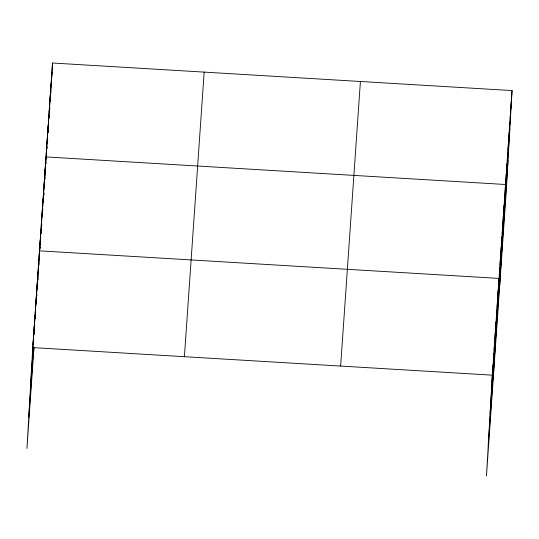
<?xml version="1.0" encoding="UTF-8"?>
<svg xmlns="http://www.w3.org/2000/svg" width="539" height="539" viewBox="0 0 539 539"><rect width="100%" height="100%" fill="white"/><g stroke="black" fill="none" stroke-linecap="round" stroke-linejoin="round"><path stroke-width="0.81" d="M32.764 347.594L492.289 375.164L486.474 475.984L506.236 191.406L512.05 90.586L52.526 63.016L32.764 347.594L26.95 448.414L33.95 347.642M33.081 344.306L33.512 336.841M33.829 333.56L34.253 326.095M34.57 322.807L35.001 315.342M35.749 304.589L35.365 311.225L37.447 281.459M36.066 301.308L36.497 293.843M36.814 290.555L37.245 283.09M37.986 272.336L37.562 279.802L39.051 258.302M38.303 269.055L38.734 261.59M33.667 351.657L33.91 347.493M37.467 285.778L37.326 288.277L37.44 286.701M37.804 279.95L37.993 276.622M38.235 272.458L38.525 267.459M38.667 264.966L39.482 250.837L499.006 278.414L493.192 379.227M39.778 247.866L40.209 240.401M40.499 237.429L40.93 229.971M41.274 226.171L41.658 219.535M41.948 216.563L42.379 209.098M42.675 206.127L43.107 198.662M43.827 188.232L43.45 194.862L44.461 180.444M44.124 185.261L44.555 177.796M44.852 174.825L45.276 167.359M43.942 192.699L43.794 195.199L43.908 193.589M44.232 187.707L44.467 183.543M44.71 179.379L45 174.38M45.141 171.887L45.525 165.224M46.3 153.959L46.731 146.493M47.021 143.522L47.452 136.057M48.18 125.621L47.749 133.086L49.864 102.585M48.47 122.649L48.901 115.184M49.197 112.22L49.628 104.755M50.349 94.318L49.918 101.783L50.922 87.331M50.646 91.347L51.077 83.882M51.367 80.911L51.798 73.452M50.316 101.285L50.417 99.621M50.747 93.793L50.942 90.464M51.185 86.301L51.468 81.301M51.616 78.802L52 72.145M52.094 70.481L52.526 63.016M492.606 371.883L493.037 364.418M493.353 361.13L493.785 353.665M494.095 350.377L494.526 342.919M494.842 339.631L495.274 332.165M495.59 328.878L496.021 321.412M496.338 318.125L496.769 310.666M497.086 307.378L497.517 299.913M497.827 296.625L498.258 289.16M499.303 275.442L499.734 267.977M500.024 265.006L500.455 257.541M500.751 254.57L501.182 247.105M501.472 244.133L501.903 236.675M502.2 233.704L502.631 226.239M502.927 223.267L503.352 215.802M503.648 212.831L504.08 205.366M504.376 202.401L504.807 194.936M499.714 285.32L505.528 184.5L46.004 156.923L45.62 163.56L47.688 133.888M505.825 181.528L506.256 174.063M506.545 171.092L506.977 163.627M507.273 160.662L507.704 153.197M507.994 150.226L508.425 142.761M508.722 139.79L509.153 132.325M509.443 129.353L509.874 121.895M510.17 118.924L510.601 111.458M510.898 108.487L511.322 101.022M32.333 355.06L34.745 320.328M34.86 318.67L35.318 312.054M39.165 256.699L40.668 235.024M40.782 233.421L41.227 227M41.281 226.198L42.285 211.746M42.399 210.143L42.844 203.722M42.952 202.118L43.396 195.691M44.569 178.84L45.572 164.388M51.037 85.728L52.04 71.283M30.555 385.863L33.256 346.995M33.539 342.865L33.714 340.378M34.119 334.591L34.233 332.94M34.631 327.153L34.745 325.495M35.21 318.879L35.325 317.228M36.241 303.996L36.356 302.339M36.814 295.722L36.928 294.072M37.892 280.28L37.999 278.676M38.444 272.256L38.559 270.645M38.949 265.026L39.057 263.423M39.502 257.002L39.616 255.398M40.061 248.978L40.176 247.367M41.119 233.724L41.233 232.12M41.624 226.501L41.793 224.096M42.736 210.446L42.85 208.842M43.295 202.421L43.41 200.818M44.353 187.168L44.467 185.564M44.912 179.143L45.02 177.54M45.411 171.921L45.525 170.317M45.97 163.896L46.084 162.286M46.529 155.865L46.637 154.262M47.028 148.643L47.142 147.039M47.587 140.618L47.701 139.008M48.146 132.587L48.254 130.984M49.204 117.34L49.312 115.737M49.763 109.309L49.871 107.706M28.729 417.604L33.607 347.311M184.405 356.697L204.166 72.111M340.648 366.069L360.409 81.49M491.858 382.629L512.05 90.586M490.079 413.44L509.84 128.861M488.253 445.18L508.014 160.602"/></g></svg>
